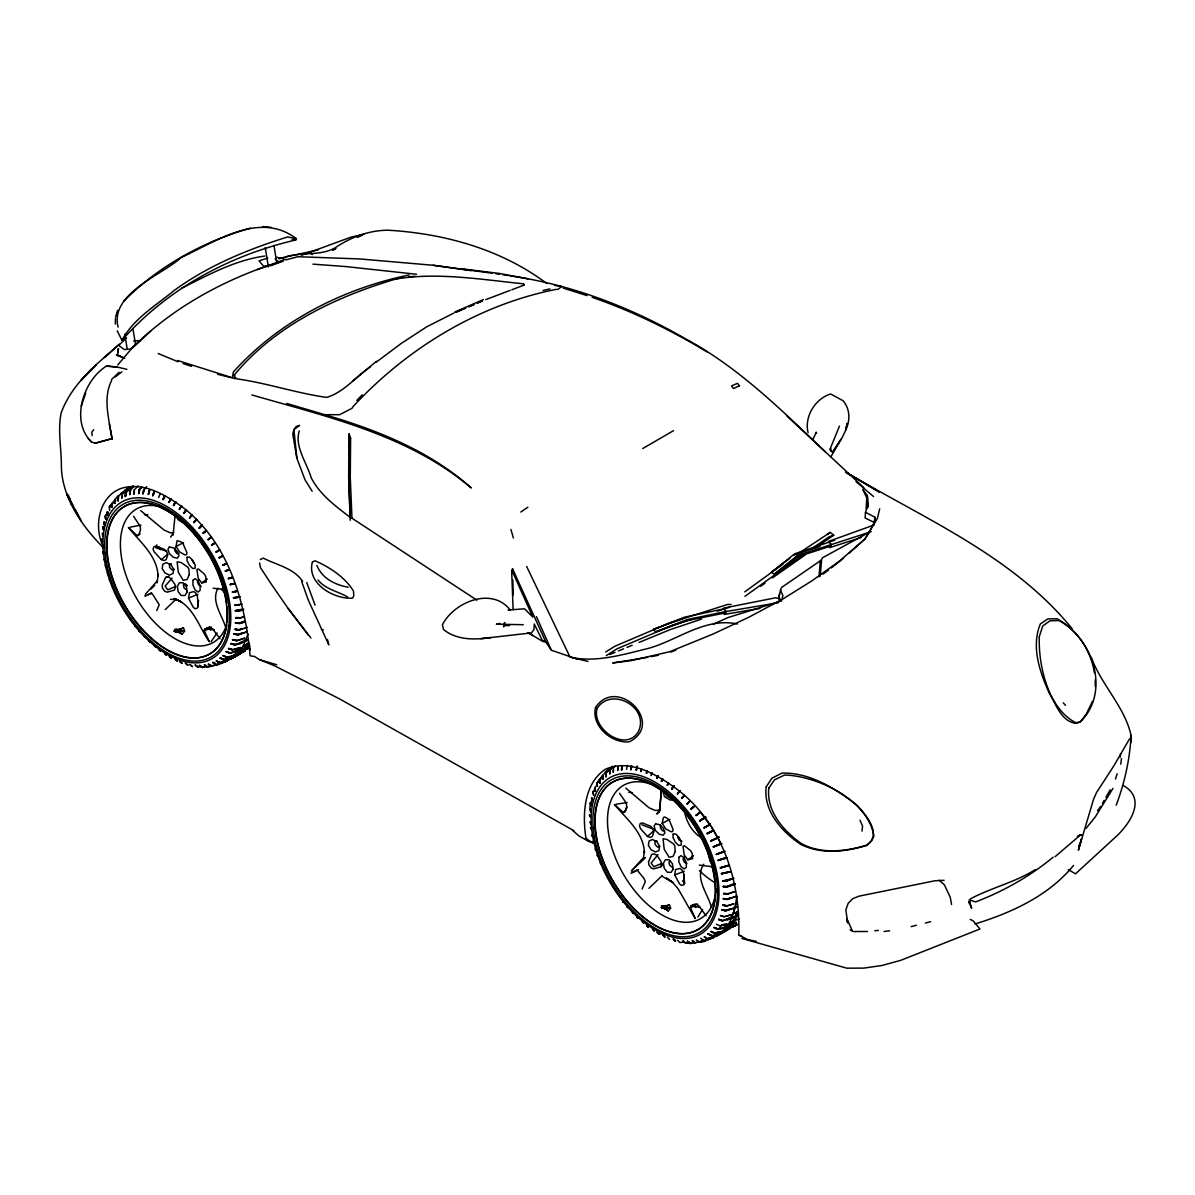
<?xml version="1.0" encoding="UTF-8"?>
<svg xmlns="http://www.w3.org/2000/svg" width="1195" height="1195" viewBox="0 0 1195 1195"><rect width="100%" height="100%" fill="white"/><g stroke="black" fill="none" stroke-linecap="round" stroke-linejoin="round"><path stroke-width="1.5" d="M107.445 512.132L107.416 515.493L107.012 511.923M107.505 515.284L107.535 511.923M350.195 520.258L348.641 476.999L349.224 433.875L350.613 438.221L350.269 477.417L351.972 518.227L476.895 600.159M617.845 766.578L617.666 770.581L618.263 766.667M349.224 433.875L348.835 477.178L350.12 517.286L351.972 518.227M108.043 572.853L108.103 574.556L107.52 573.032M115.317 324.069L115.422 318.542M969.563 900.746L969.489 903.375L969.474 901.284L971.654 908.26L968.891 901.896M118.096 349.373L118.021 351.554L118.499 348.507L117.737 353.242L118.245 350.508M1116.205 805.206C1124.614 782.889 1129.887 759.213 1131.068 735.373C1124.6 706.484 1101.222 684.884 1091.244 657.19M1130.799 742.663L1131.068 735.373M125.639 492.459L125.475 496.493L125.893 493.849M683.704 884.046L684.093 874.919M610.062 770.043L609.868 773.777L609.614 769.968M112.33 503.573L112.136 507.188L111.822 503.543M866.151 509.07L866.748 497.822L863.119 490.069L863.701 487.545L787.042 416.189M621.788 766.04L621.549 770.013L622.177 766.129M621.983 766.01L621.759 769.983L622.371 766.1M865.479 512.356L865.12 517.988L874.247 522.484L874.755 517.062L865.479 512.356L868.287 504.484L867.48 495.626L863.119 490.069M130.165 490.607L129.762 494.745L130.628 490.667M115.347 499.63L115.093 503.349L114.839 499.6L118.335 495.462M819.068 576.871L820.218 561.306L821.249 560.156L781.47 587.552L778.677 596.649L781.366 601.264M175.008 547.922L174.799 550.671L176.845 553.509L179.116 553.599M660.581 825.103L660.357 827.851L662.403 830.704L664.674 830.794M661.447 789.402L659.774 809.149L656.817 814.034L659.222 812.017M820.218 576.244L821.667 559.111L822.772 557.602L869.288 532.283L875.442 520.408L874.755 517.062M659.506 811.808L661.403 789.671M626.553 769.356L627.45 765.442M613.618 769.789L613.214 772.403L613.319 768.43M1095.277 686.423L1095.262 679.776M126.879 369.345L117.334 367.059L106.489 366.088C83.411 380.07 69.907 421.327 91.627 442.075L95.197 443.196L112.016 438.64C109.283 419.564 102.441 398.727 111.643 380.458M1120.238 757.137L1120.581 753.537M109.91 579.097L109.895 580.456L109.402 579.306M173.111 535.106L175.038 515.762M118.29 498.434L118.036 500.989L117.932 497.12L121.606 492.893M118.574 497.045L118.186 500.884L118.081 497M134.318 490.04L133.646 494.177L134.243 491.489M122.428 494.043L121.965 497.957L121.83 494.103L125.475 489.89L127.984 488.292L128.582 489.113M197.713 607.12L198.549 600.398M861.983 831.122L862.596 826.238L859.997 820.188M1120.761 764.158L1121.478 758.601M631.348 765.756L630.766 769.729L631.707 765.846M631.558 765.771L630.99 769.744L631.617 767.16M139.397 489.382L138.799 493.52L139.83 489.442M125.714 493.923L125.296 496.567L125.46 492.534L133.033 485.932M661.373 907.573L661.627 905.959L667.363 906.034L668.02 907.782L666.765 909.275L661.373 907.573L666.765 909.275M490.547 637.562C474.579 639.967 456.669 640.236 443.464 629.466L442.464 624.746C453.727 602.22 491.937 586.237 510.235 610.047L508.099 610.033L524.575 608.808L532.806 617.068L512.222 571.046L512.58 568.835L545.786 641.939L551.358 650.214L577.499 659.192M209.334 641.581L204.3 630.796L204.644 628.839L209.573 627.554L212.471 628.66L220.059 638.772M637.054 766.324L636.188 770.267L637.249 766.398M176.009 546.548L177.114 540.663L181.207 541.888L183.298 544.233L186.988 552.882L186.45 554.659L184.777 554.838L179.564 551.836L176.009 546.548L183.582 542.515M113.137 587.059L112.957 588L112.524 586.969M143.071 493.923L143.893 489.801L145.91 487.724M232.383 376.963L233.383 371.989C278.764 321.306 342.89 288.712 409.019 274.984M695.296 918.537L690.426 907.647L690.829 905.661L695.759 904.376L698.597 905.511L706.021 915.728M174.276 631.274L174.634 629.601L181.147 629.212L181.73 631.02L180.34 632.588L174.276 631.274L180.34 632.588M662.179 823.385L663.464 817.41L664.883 817.022L667.602 818.605L669.648 820.965L673.143 829.718L672.546 831.526L670.843 831.735L665.63 828.732L662.179 823.385L669.932 819.307M133.84 494.162L134.452 491.459M149.226 490.338L148.285 494.431L149.793 490.413M148.449 494.446L149.39 490.353M121.98 340.291C133.377 318.736 155.649 305.771 173.947 290.654C207.945 265.723 247.559 249.486 287.592 236.939L296.405 238.686L295.733 239.986C229.5 255.327 167.136 288.921 121.98 340.291L117.23 330.836M729.981 909.051L725.709 910.396L721.78 909.574L725.619 910.724L735.074 907.647L736.777 896.22L727.143 899.536L723.244 898.789L727.247 899.237L730.1 898.267M735.791 906.527L734.492 907.005L735.134 907.617L736.329 902.554M248.097 633.918L243.123 646.151M733.685 913.518L734.417 907.02M735.134 907.617L737.673 906.706L735.089 907.827L731.743 917.865L722.333 920.986L718.598 919.493L722.437 920.628L725.335 919.582M641.252 768.953L640.864 771.626L641.7 769.072M879.684 508.816L877.429 518.286L864.926 539.005L848.988 553.33M636.367 770.282L637.428 766.413M647.048 770.685L646.346 773.27L647.272 770.745M647.227 770.745L646.525 773.314L647.451 770.805M504.858 622.505L503.588 626.942L503.917 623.506L504.2 625.597L509.697 625.538M153.901 491.683L152.721 495.716L154.274 491.742M154.125 491.742L152.945 495.791L154.499 491.802M543.113 640.55L545.786 641.939L542.844 641.476L534.255 623.999L533.956 629.451L531.491 632.887L483.9 638.354M115.586 317.078L117.588 310.312M144.296 489.86L142.862 493.893L143.669 489.786L146.701 486.649M158.606 497.493L160.294 493.535M1115.473 779.006L1117.176 773.822M156.859 544.89L155.873 547.848L166.538 551.104M660.656 866.898L661.537 864.299L660.954 861.192L656.742 855.217L654.188 853.887L651.783 854.32L648.541 861.834L648.84 864.792L651.036 867.899L653.531 868.899L660.656 866.898L663.195 864.657M81.23 406.151L85.726 393.021M651.768 772.941L651.141 775.555L652.216 773.09M310.939 638.025L288.1 608.419L270.503 582.966L260.435 567.55L259.629 563.009M513.118 609.54L511.684 571.225L512.58 568.835M839.458 426.122L830.644 447.632L831.332 451.471L829.524 449.036M727.023 929.74L727.307 928.978M645.285 857.517L631.378 871.021L643.478 857.681L644.329 851.184L644.449 852.558C643.433 832.198 626.449 818.889 614.349 804.444L623.252 812.51L625.792 810.359L627.061 807.133M657.713 775.824L656.936 778.363L658.101 775.958M164.537 495.716L162.983 499.6L164.895 495.761M164.776 495.82L163.222 499.719L165.119 495.865M156.769 610.54L159.219 604.76L153.05 594.916L151.048 593.198L145.073 596.29L145.656 593.93L157.352 580.815L157.068 582.876L158.188 574.332L158.084 575.826C157.008 555.555 140.203 542.142 128.403 527.473L137.111 535.644L138.62 535.33L140.502 529.729L140.233 526.353L133.586 516.315M813.347 438.699L816.23 432.142L816.588 433.068M170.526 498.629L169.018 502.542L171.064 498.763M642.088 888.96L645.345 881.626L644.165 878.713L637.174 870.05L631.005 873.261M165.612 577.469L162.191 585.087L162.445 588.074L164.641 591.196L167.195 592.167L174.5 590.046L175.441 587.432L174.888 584.295L170.661 578.32L168.077 577.006L165.612 577.469L168.883 576.393M731.758 915.714L733.043 912.89M734.074 918.357L736.03 914.026M778.677 596.649L779.737 594.318M662.448 778.931L661.313 781.291L662.627 778.961M662.672 779.08L661.552 781.44L662.852 779.125M778.528 602.698L725.589 611.601L724.23 614.409L759.93 608.434M656.757 778.289L657.922 775.869M727.292 929.62L727.665 928.844M1092.409 701.48L1086.27 714.117L1079.951 722.228L1075.171 723.289C1060.891 720.66 1056.171 704.393 1049.494 693.638C1039.844 672.367 1030.912 646.839 1040.337 623.954L1047.851 618.89L1057.172 618.801C1077.039 629.75 1091.035 650.364 1094.396 672.725M175.336 501.781L173.409 505.455L175.65 501.81M175.575 501.945L173.633 505.619L175.889 501.96M667.168 785.205L668.393 782.904M668.573 783.024L667.348 785.324L668.573 782.934M370.345 366.88C355.751 376.769 344.07 392.169 326.698 397.397C296.898 393.274 267.441 383.207 237.327 378.92L234.549 377.261L234.474 374.782C275.059 325.652 335.87 296.748 396.113 278.943C438.117 272.087 481.465 279.57 523.455 283.812L523.993 285.112L511.833 289.758M734.432 919.284L736.598 915.25M168.839 502.453L170.87 498.673M736.942 915.773L738.51 912.846M871.2 531.655L831.167 544.636L829.494 547.698L861.162 537.481M1102.432 803.369L1104.165 800.351M1105.898 797.334L1110.23 789.775M181.326 505.784L179.25 509.369L181.819 505.933M179.444 509.488L181.506 505.903M830.898 456.744L841.071 439.162L832.317 452.576L841.743 438.475L845.731 430.185L847.18 423.344L845.746 429.931C850.437 420.476 850.078 409.019 843.087 400.743L830.689 393.977C815.199 398.637 804.115 416.637 808.074 432.68M218.043 588.119C210.26 601.712 223.316 616.515 226.303 629.601M703.75 864.239C694.25 877.937 707.918 893.755 711.339 907.095M170.661 537.182L173.648 532.283M697.88 917.043L702.555 909.425M1112.963 788.431L1095.352 816.827L1086.121 828.284M673.696 785.712L671.635 788.954L673.935 785.742M673.92 785.907L671.859 789.163L674.159 785.937M869.288 532.283L864.926 539.005L839.667 560.933L812.047 580.755L782.262 599.382L748.951 617.173L712.877 634.127L669.797 651.678L630.811 660.671L612.721 662.956L647.72 657.355M198.654 579.948L197.444 581.786L198.743 584.997L201.238 586.386M684.227 857.144L683.002 858.966L684.302 862.192L686.796 863.582M299.347 430.917C294.134 446.093 307.085 463.316 311.178 477.761C319.887 494.625 335.377 506.038 350.12 517.286M186.017 509.742L183.716 513.133L186.315 509.742M186.256 509.936L183.94 513.327L186.539 509.936M211.067 641.67L217.072 632.962M679.537 790.702L677.341 793.839L679.776 790.731M679.701 790.851L677.52 793.988L679.955 790.881M1129.529 738.868L1113.889 765.786L1096.592 792.464L1093.694 798.857L1078.398 850.138L1081.49 838.905L1078.846 847.957L1078.966 845.223L1078.921 848.629L1078.667 845.612M1097.533 810.718L1100.7 806.386M191.857 514.731L189.602 518.152L192.32 514.881M229.843 653.396L240.464 649.647L243.197 646.107M596.888 783.024L602.265 775.854M594.587 788.102L597.261 784.577M726.231 925.572L726.859 926.364L729.533 922.854M237.357 653.71L240.344 649.796L235.31 652.291M245.274 645.942L247.425 643.149L247.977 643.971L242.57 651.036L238.358 653.217L242.092 651.409L241.584 650.513L237.611 653.605M248.366 643.463L244.153 645.673L243.586 644.852M733.431 919.806L733.805 920.867L730.339 922.495L729.772 921.674M733.805 920.867L737.957 911.875L734.581 913.144L738.107 911.561M733.043 920.314L733.611 921.121L728.188 928.186L724.558 930.039L724.05 929.157M608.658 769.221L605.596 773.09L605.94 776.825M612.527 766.219L609.51 770.073L609.749 773.867L609.943 770.133L612.094 768.056M595.439 788.7L592.839 792.046L593.616 795.228L593.273 792.225M592.795 792.225L594.527 789.985M117.737 364.908L131.077 349.239M613.14 768.505L615.35 765.89M243.168 651.559L244.064 650.453M662.523 908.245L663.509 907.035L668.02 907.782M592.033 800.665L590.33 802.756L591.226 805.385M657.997 854.619L651.126 863.059L653.725 866.748L662.03 863.343M93.733 429.737L91.791 432.127L92.179 435.652M189.422 518.003L192.156 514.731M684.003 795.362L681.583 798.275L684.212 795.362M684.227 795.586L681.792 798.499L684.436 795.586M734.103 919.672L734.671 920.494L737.21 915.982L736.314 915.041M1073.513 865.434C1048.792 895.697 1011.762 912.651 975.15 923.929M115.213 499.54L111.703 503.707L112.016 507.352L112.196 503.722L115.885 500.287M731.489 923.496L728.293 927.081L728.801 927.962L733.431 925.856M112.584 503.02L109.298 506.889L109.656 510.519M109.223 507.053L111.419 504.469M175.441 631.946L176.501 630.676L181.73 631.02M662.941 905.631L665.615 909.41L668.274 910.948L670.634 908.17L669.409 904.929L666.317 905.676M732.296 922.167L734.327 919.777L734.895 920.598L731.848 924.183L736.478 922.734L735.851 921.942M736.478 922.734L732.057 924.303L728.801 927.962M247.888 643.702L245.811 646.122L246.379 646.943L248.814 646.017M246.379 646.943L249.501 643.313M246.648 647.033C243.242 652.799 241.33 649.781 246.095 646.196L246.648 647.033L249.919 645.703M172.005 578.186L165.134 586.133L167.733 589.807L175.74 586.416M108.386 512.371L105.16 516.076L105.743 519.227M108.342 512.55L105.13 516.255L105.698 519.407L105.698 516.046M243.451 651.439L244.422 650.319M196.338 519.392L193.665 522.439L196.592 519.362M196.548 519.616L193.889 522.663L196.802 519.601M130.031 490.667L133.855 486.44M179.325 632.648L181.999 634.186L184.598 631.259L183.537 627.913L176.457 630.616L183.537 627.913M134.124 490.069L138.172 485.857M141.324 487.291L139.232 489.412L138.65 493.535L139.681 489.472L142.235 487.231M689.56 801.218L687.005 803.996L689.769 801.218M689.724 801.397L687.17 804.175L689.933 801.397M123.653 301.319C158.188 266.291 203.195 241.524 250.367 228.155M201.88 525.247L199.087 528.16L202.134 525.217M202.045 525.427L199.251 528.339L202.313 525.397M356.827 400.385L362.249 394.828M602.937 776.63L599.83 779.723L599.935 783.188L599.367 779.678M597.366 783.039L600.353 780.021M606.194 773.045L609.256 770.043M639.803 862.79L645.076 857.696M648.975 888.333L662.149 875.606M126.521 337.886L118.693 345.43L124.459 349.612L130.957 348.865L140.218 340.605L133.616 340.978M111.643 379.398L119.037 372.287M115.332 376.903L121.905 371.779M150.779 589.135L154.797 585.281M165.224 609.599L175.949 599.307L181.61 602.071L174.067 598.471C193.097 604.969 198.743 626.583 209.14 641.566M150.63 331.075L132.421 347.85C174.186 305.965 227.528 277.733 283.753 260.48L257.194 269.562M126.073 490.727L122.323 494.132L121.845 498.046L121.95 494.013M109.806 506.889L112.136 504.753M109.746 507.053L112.076 504.917M693.683 806.461L690.934 808.985L693.877 806.431M693.892 806.73L691.128 809.239L694.071 806.7M109.014 353.451L119.276 344.25L104.443 357.499L109.014 353.451C89.58 369.718 69.788 388.793 61.124 413.052C57.733 429.901 61.184 447.035 61.363 463.974C60.93 495.805 81.35 525.666 103.218 547.474M125.923 492.594L128.597 490.279M843.67 558.11L831.347 567.924M647.451 836.44L650.199 837.381L652.231 836.605L653.844 831.81L653.008 829.016L650.842 826.342L642.402 822.907L640.281 823.46L639.444 825.969L640.49 828.598L647.451 836.44L653.71 830.883M206.018 530.49L203.016 533.149L206.242 530.446M206.212 530.759L203.21 533.403L206.451 530.699M744.963 596.32L803.787 554.017M1080.907 834.588L1055.021 856.755M161.295 559.604L164.088 560.5L166.165 559.708L167.778 554.913L166.897 552.15L164.686 549.506L156.067 546.175L153.886 546.757L153.05 549.267L154.155 551.866L161.295 559.604L167.584 554.301M352.973 380.802L376.485 361.293M698.806 813.048L695.938 815.408L699 813.018M698.97 813.242L696.087 815.602L699.15 813.212M834.752 540.215L794.72 553.808L771.447 572.211L774.375 574.153L797.14 555.75L831.735 544.427M137.111 535.644L140.188 533.807M211.142 537.078L208.02 539.587L211.366 537.018M211.291 537.272L208.169 539.781L211.53 537.212M970.489 898.834C991.238 887.706 1015.212 882.328 1035.408 869.542M121.457 493.012L130.509 486.679M229.679 658.385L233.473 655.472M716.522 936.014L729.249 925.318L726.859 926.364M724.543 929.725L727.202 927.664L727.71 928.56L717.373 935.595L716.94 934.654L718.524 933.833M131.48 486.589L126.565 490.129M242.092 651.409L235.355 656.593L231.173 658.774L230.754 657.833M1053.124 857.188C1030.045 876.368 1003.621 891.156 975.658 901.911L969.115 899.805M774.375 574.153L796.572 557.139L830.898 545.995M771.447 572.211L789.82 558.334M670.544 860.863L668.916 862.088L669.723 865.299L672.188 867.256M376.007 362.324L401.132 343.518L426.705 326.803L453.861 313.075M822.996 574.168L828.553 570.015M735.522 924.452L736.075 925.303L728.95 927.977L725.29 930.681L729.577 928.784L728.457 927.081M236.117 655.054L238.388 653.381M239.329 652.56L243.063 649.796L243.556 650.692L239.822 653.441L243.302 651.843L245.05 650.991L244.497 650.14M245.05 650.991L236.52 655.995L235.639 655.263M744.769 591.854L783.039 564.07M687.872 859.773L692.607 858.682L692.204 853.439L690.695 850.795L684.481 845.761L683.017 846.344L684.242 855.097L687.872 859.773L693.488 855.68M827.269 534.509L830.226 532.402L833.781 535.166L815.797 547.609M760.588 586.327L765.039 583.16M772.463 577.887L805.296 554.883M201.701 582.936L206.272 581.95L205.809 576.737L204.36 574.063L198.31 568.925L196.906 569.477L198.176 578.201L201.701 582.936L207.258 579.007M605.282 771.925L607.508 770.387L602.504 775.57L602.997 779.17M724.095 932.01L725.589 930.98M725.873 930.86L721.526 933.429L721.571 932.309M520.766 512.043L527.876 507.218M797.901 553.808L830.226 532.402M811.256 548.953L829.166 536.794L833.781 535.166M214.831 542.784L211.53 545.01L215.04 542.694M215.01 543.068L211.709 545.279L215.22 542.963M599.636 779.349L601.757 777.93L599.561 779.499L600.054 783.024L599.95 779.558M239.209 654.427L241.106 653.172M241.39 653.053L236.057 656.189M608.509 769.341L611.601 767.295M126.655 489.651L129.837 487.59L130.434 488.411M125.355 489.98L127.984 488.292M127.267 490.488L126.715 489.606L129.837 487.59M606.268 655.607L617.023 648.81L671.545 625.717L694.385 618.457M605.701 651.962L614.977 646.196L669.469 623.028L727.441 604.491L731.056 604.446M710.487 938.135L711.921 937.268M219.402 549.924L215.996 551.985L219.611 549.834M219.536 550.133L216.131 552.195L219.746 550.044M707.231 825.835L703.9 827.806L710.203 824.087M642.716 448.543L673.592 430.618M705.647 816.947L699.433 820.831L705.409 817.141M705.827 817.216L699.613 821.114L705.588 817.425M710.353 824.296L704.034 828.03L710.114 824.505M225.228 660.85L226.602 660.073M712.235 937.224L708.949 939.016M234.175 656.653L231.95 657.877L236.222 656.055L235.803 655.129M699.613 942.272L702.376 940.794M699.404 942.302L702.197 940.809M231.173 658.774L234.788 656.832L226.93 660.028M720.002 933.041L720.421 933.982L717.373 935.595M221.195 663.539L229.037 659.416L221.374 663.464L216.026 664.48L212.725 662.448L215.055 663.509M712.28 936.656L713.43 936.043M712.698 937.582L714.954 936.402L708.426 939.793L703.691 940.45M216.668 665.391L219.193 664.076L211.5 666.332L208.303 664.256L211.844 665.824M705.468 939.673L705.901 940.599L703.855 941.66L699.314 942.243L696.207 940.092L699.463 941.824M713.773 937.014L708.127 939.464M713.176 830.376L706.902 833.527L713.46 830.271M713.325 830.659L707.052 833.826L713.609 830.57M717.075 837.904L710.711 840.892L718.972 836.978M717.194 838.128L710.831 841.116L719.091 837.202M225.048 661.94L227.588 660.626L219.716 662.926L216.235 660.999L219.91 662.508L223.121 661.447M705.901 940.599L695.027 942.855L692.263 940.614M230.082 657.205L233.413 655.502M230.232 657.086L236.849 654.905L236.356 654.023L235.012 654.681M234.19 654.233L234.758 655.054L232.188 656.369L226.736 657.459L223.017 655.726L227.005 656.936M234.952 654.726L236.356 654.023M181.416 288.324C208.049 275.074 234.967 260.077 264.857 256.044M713.788 936.268L714.281 937.164L712.101 938.254L707.395 938.897L704.154 936.82L706.514 937.851M222.748 555.824L218.999 557.707L222.569 555.944M222.912 556.108L219.148 558.005L222.718 556.243M148.404 594.632L151.75 592.959M244.691 628.555L247.305 627.241L239.015 630.153L234.877 629.392L239.149 629.825L242.406 628.63M240.404 651.036L241.838 650.334L242.331 651.215M715.461 934.385L718.464 932.847M719.241 932.683L721.451 931.592L714.416 933.429L710.92 931.547L714.52 933.056L718.763 931.741M234.743 651.469L238.522 649.602M246.663 649.243L248.709 648.228M234.862 651.32L238.641 649.453M248.948 648.048L243.317 650.722M733.327 878.101L726.65 881.163L722.721 880.924L731.011 878.997M236.849 654.905L229.067 658.818L223.734 659.819L220.164 657.952L223.928 659.386L228.574 657.937M632.513 872.529L638.518 869.587M714.281 937.164L707.515 938.807M729.577 928.784L721.526 933.429M239.687 642.835L243.511 640.998M245.468 641.088L248.351 639.878L234.743 644.807L230.769 643.463L234.892 644.419M247.395 631.737L237.895 634.978L233.802 633.977L238.029 634.635M234.758 655.054L226.826 657.34L223.107 655.607M724.558 930.039L729.025 927.918M721.063 843.476L713.146 846.777L721.631 843.431M721.197 843.775L713.266 847.076L721.765 843.73M722.796 851.886L716.208 854.32L724.782 851.154M722.885 852.11L716.298 854.544L724.872 851.393M719.943 932.115L721.123 931.547L719.808 932.22L720.241 933.131M247.44 631.528L237.954 634.754L233.861 633.753L238.089 634.396L242.943 632.723M731.056 925.931L732.64 925.184M260.256 559.529L263.273 558.095C276.463 564.921 293.955 568.252 302.604 581.323M726.65 919.373L731.041 917.297M727.262 920.105L734.268 916.864L726.739 919.164M245.393 641.267L244.781 640.386L246.289 639.818M242.824 649.841L246.409 648.168M725.679 928.381L727.202 927.664M735.03 907.856L725.559 910.948L721.72 909.813L725.664 910.62M244.153 645.673L247.977 643.971M240.524 649.617L243.332 648.347C237.148 651.574 233.712 659.177 226.288 660.88L225.945 659.909M734.477 883.807L727.143 886.75L723.139 886.705L727.038 887.004L735.149 884.18M713.43 624.089L728.188 617.486L778.229 601.951L781.978 599.651L782.889 595.454L780.335 589.986M736.732 896.011L727.172 899.282L723.259 898.535L727.262 898.984L730.13 898.013M226.662 563.338L222.808 565.056L226.467 563.472M226.766 563.577L222.927 565.28L226.587 563.696M734.462 883.538L727.113 886.466L723.124 886.421L727.023 886.735L735.134 883.912M454.817 312.014L483.392 299.572M726.127 857.532L718.001 860.221L726.739 857.622M726.216 857.831L718.09 860.519L726.829 857.92M728.427 865.27L720.241 867.779L729.04 865.359M728.487 865.494L720.316 868.003L729.114 865.583M357.305 237.432L362.234 235.296M204.3 630.796L207.885 629.242L214.278 629.705M734.432 907.199L735.761 906.632M730.339 922.495L733.611 921.121M244.855 640.356L246.334 639.728M232.084 657.758L227.558 659.52M712.638 937.627L716.582 935.984M609.868 654.472L615.007 652.351M618.427 650.931L623.581 648.81M627.002 647.406L632.14 645.285M638.996 642.462L669.827 629.75L701.584 619.1M690.426 907.647L693.578 906.363L700.195 907.378M188.496 598.127L189.467 592.705L193.68 591.6L195.726 592.974L197.369 595.812L198.221 605.895L197.25 608.18L195.054 608.748L193.232 607.194L188.496 598.127L197.832 594.303M226.199 660.91L223.301 662.105L226.139 660.954L225.795 659.984M730.907 927.514L735.761 925.528L734.985 925.423M720.57 932.817L720.704 933.863M712.22 936.686L716.089 935.102L711.413 935.79L707.918 933.893L711.398 935.506M712.549 937.179L720.421 933.982M728.173 872.021L721.347 873.545L730.264 871.678M728.218 872.305L721.407 873.844L730.309 871.977M731.056 879.221L722.766 881.148M242.749 609.196L235.206 610.585L239.358 610.764L243.631 609.39M242.779 609.48L235.221 610.869L239.373 611.033L243.646 609.674M725.962 612.781L686.348 620.803L655.607 631.901L653.501 629.332L684.556 617.173L725.231 608.584M655.607 631.901L686.916 619.637L726.665 611.347M670.783 652.141L675.832 650.17M674.667 874.979L675.534 869.601L679.746 868.496L681.822 869.841L683.54 872.649L684.571 882.627L683.645 884.883L681.449 885.465L679.567 883.941L674.667 874.979L684.257 871.26M733.984 878.34L726.605 880.939M485.753 299.646L510.16 290.34M270.264 265.887L282.378 261.451L277.315 261.361L275.194 258.822M244.512 621.191L239.642 622.983L235.355 622.7L239.493 623.312L245.184 621.699M244.497 621.445L239.612 623.237L235.325 622.968L239.478 623.566L245.154 621.968M242.421 628.436L239.164 629.631L234.892 629.197L239.03 629.944M229.201 569.492L225.228 570.941L229.037 569.671M229.321 569.806L225.347 571.24L229.156 569.97M240.419 596.678L233.488 598.008L237.73 597.455M238.925 604.969L241.778 603.938M241.808 604.162L234.803 605.088L239.075 604.715M653.501 629.332L682.226 618.89M734.671 920.494L737.823 919.358M874.262 524.904L828.419 541.454L831.167 544.636M1077.307 836.246L1081.55 834.722L1079.055 835.275M664.853 906.512L669.409 904.929M301.528 255.282L351.061 237.118L363.728 234.265M794.063 555.137L819.994 546.399M237.999 643.567L234.803 644.628L230.68 643.657L234.653 645.016L240.21 643.776L245.319 641.297L244.706 640.565M267.814 258.015L259.061 260.868L263.438 266.037L268.531 266.53M244.094 616.575L239.822 617.949L235.669 617.621L239.971 617.666M244.109 616.799L239.837 618.159L235.684 617.83L239.986 617.875M230.008 652.993L233.159 651.977M205.63 666.138L202.508 667.109L199.401 665.436L202.284 667.557L207.437 666.616M717.239 611.183L729.533 607.284M211.709 665.884L214.876 664.868M232.338 577.23L228.29 578.485L232.174 577.394M232.427 577.454L228.394 578.724L232.263 577.633M278.883 258.837L283.603 257.388M737.629 919.597L739.436 919.06M721.631 925.094L724.439 924.258M721.556 925.244L724.364 924.407M171.348 563.801L169.361 564.384L169.66 567.431L171.96 569.881L173.962 569.298M656.921 840.981L654.92 841.564L655.218 844.611L657.519 847.076L659.52 846.493M672.934 799.5L670.544 800.202L664.45 796.677L662.672 790.358M720.525 928.037L717.762 928.829L714.087 927.425L717.642 929.202L722.348 928.62L726.694 926.528L726.127 925.707M720.406 928.201L717.642 928.978L713.968 927.589L717.523 929.366L726.799 926.394L729.473 922.884L731.728 917.999L731.116 917.133M690.127 943.109L692.861 942.362M707.53 938.508L711.593 937.373M699.329 941.884L702.122 941.092M95.197 443.196L112.016 438.64L109.283 423.807M285.874 259.868L297.943 256.716L359.575 258.927L433.188 265.275L492.131 273.192M211.291 626.957L206.795 628.137L207.885 629.242M697.238 903.928L692.741 905.108L693.578 906.363M911.188 926.603L916.49 925.274M925.333 923.048L930.621 921.703M236.55 640.684L244.736 638.16L236.505 640.864L232.487 639.549L236.685 640.326M667.363 906.034L661.627 905.959M284.186 257.284L318.049 249.919M234.205 583.399L230.082 584.385L234.056 583.608M234.295 583.698L230.172 584.684L234.145 583.907M499.898 623.387L496.373 624.208L523.261 624.716M543.113 290.415L549.924 288.891M623.252 812.51L624.821 812.167L626.703 806.565L626.359 803.219L619.548 793.271M285.844 256.82C302.484 251.742 322.381 256.596 337.109 246.528C352.376 236.58 369.688 230.321 388.031 230.202C444.271 233.503 501.168 249.217 546.698 283.454M396.113 278.943L402.82 277.584M651.305 656.653L658.46 655.233M236.505 591.137L232.338 591.943L236.356 591.346M236.58 591.361L232.398 592.182L236.431 591.57M201.208 666.526L197.787 667.139L195.114 665.032L198.25 666.705M661.358 933.803L658.818 934.281L657.086 932.234L658.908 933.788M130.195 527.144L140.935 525.143M210.693 666.287L207.347 666.9L204.345 664.793M210.888 666.257L207.557 666.87L204.554 664.764M720.047 926.02L727.217 924.034L720.122 925.856L716.447 924.258M713.042 936.76L721.616 933.34L721.197 932.414M616.172 804.175L627.121 802.577M711.264 935.909L715.969 935.267L722.766 931.891L720.301 933.101L719.883 932.145M682.913 942.198L679.955 942.556L677.655 940.331M689.649 942.526L685.452 943.109L683.032 940.853M689.873 942.556L685.661 943.124L683.241 940.883M884.091 931.502L889.588 930.771M237.671 597.171L233.443 597.709L237.521 597.41M694.489 942.945L689.948 943.527L687.304 941.272L690.292 943.079M480.943 638.698L490.174 637.607M867.555 931.473L853.693 931.547M874.815 930.741L878.43 930.382M234.847 605.327L239.12 604.954M408.57 276.792L415.068 276.299M944.095 880.312L934.953 880.775L858.876 896.19L852.722 898.685L848.196 903.3L845.866 910.022L847.703 922.988L846.672 919.403M173.439 532.701L170.078 532.761L164.148 530.102L140.711 510.623M659.969 810.27L654.935 810.359L648.975 807.73L625.792 788.088M144.431 514.746L147.807 514.716M286.695 403.432L324.741 414.68L339.619 414.695L351.972 408.317L353.332 406.285C406.987 348.522 477.985 304.949 555.72 289.444L558.005 289.369L561.755 286.456L554.883 285.5M170.467 599.397L175.889 599.412M174.634 629.601L179.399 629.675M737.464 624.029C705.155 617.008 678.043 640.102 648.497 648.362C623.76 654.307 598.366 662.314 572.704 657.743M628.824 792.375L632.23 792.554M727.591 893.651L723.587 893.442L727.501 893.92L734.865 891.56L727.516 894.129L723.602 893.666L727.606 893.875M312.956 264.155L345.639 266.56L416.577 274.267M179.713 630.87L184.598 631.259M106.489 366.088L117.334 367.059M262.706 226.527L270.996 227.364M292.163 239.583L295.733 239.986M213.143 588.224L223.809 589.464M460.404 268.651L499.555 273.476L527.981 278.838M699.269 865.09L713.266 866.853M433.188 265.275L471.159 270.653M495.731 273.715L499.331 274.238M502.931 274.76L508.338 275.552M726.784 905.631L722.811 905.018L726.694 905.915L733.999 903.778L726.679 906.124L722.796 905.227L726.769 905.825M665.152 907.319L670.634 908.17M349.224 437.982L350.613 438.221M510.086 275.881C572.076 284.649 631.318 307.593 685.407 338.738C738.779 367.462 781.978 410.497 825.416 451.949M232.442 639.728L236.64 640.505M756.345 941.346L747.726 939.599L738.749 934.983C740.676 880.222 721.705 822.817 676.534 788.849C656.712 774.614 630.616 758.526 605.686 769.117C583.832 783.158 582.294 814.348 585.894 837.71L588.627 841.31L593.034 842.983L585.356 838.472M130.972 619.533L130.016 619.174L130.524 619.861M348.163 587.223C335.197 584.923 321.843 578.29 316.884 565.325M321.38 629.421L323.367 629.885M588.074 661.418L570.03 657.086L526.666 566.505M563.233 288.114L587.029 295.583M217.595 374.274L235.535 378.785M276.837 257.269L285.187 259.405M232.607 649.512L228.529 648.422L232.442 649.886L240.524 647.511L232.442 649.886L228.454 648.571L232.532 649.662M741.901 938.448L846.762 968.174L863.791 968.114L882.134 965.47L900.612 960.377L979.96 929.008L973.238 920.927L970.235 919.358M251.906 394.933C328.102 417.055 409.258 435.279 471.248 487.963C429.976 451.008 377.276 430.036 324.741 414.68M102.815 545.473C93.404 525.919 99.364 495.566 121.92 488.172C144.042 481.809 165.582 494.969 182.925 507.412C228.32 542.59 245.154 600.891 250.113 655.801L254.535 656.473L259.539 659.655L276.717 664.749M722.527 920.419L718.688 919.284L722.422 920.777M230.695 377.232L177.667 360.487M226.169 651.589L230.142 652.828M228.693 652.575L226.049 651.753L229.978 653.232M681.807 841.146L679.372 840.384L677.67 837.277M183.014 363.549L191.573 366.327M592.137 297.316C632.319 311.193 670.619 329.954 707.007 351.853M135.886 625.851L134.975 625.538L135.647 626.449M135.169 625.792L136.096 626.12M641.864 824.789L654.965 829.778M223.779 659.506L220.014 658.072L223.584 659.939L228.917 658.938L233.906 656.399L233.548 655.398M259.539 659.655L274.73 665.899L339.335 698.761L573.884 830.674M216.355 660.91L220.029 662.418M714.625 932.922L711.025 931.428L714.505 933.31M158.173 353.526L177.95 361.741M215.234 663.434L212.904 662.374L216.205 664.405M738.749 934.983L741.572 936.253M662.03 876.249L673.472 882.851L666.407 878.056L672.337 882.059L678.148 888.841L695.102 918.522M708.082 933.788L711.548 935.386M296.405 238.686C259.509 210.649 216.101 241.524 181.296 257.418C162.147 275.059 109.671 293.402 118.081 327.131M140.203 631.333L138.934 630.601L139.621 631.513M588.627 841.31L579.112 836.067L572.584 830.435M145.745 637.189L144.311 636.278L145.342 637.547M671.799 798.828L666.242 795.616L665.914 792.061M184.359 523.38L178.264 519.855L176.711 516.808M845.612 471.95C924.347 518.914 1013.196 555.929 1072.333 628.973M847.135 473.16L879.102 491.922M527.951 632.693L542.844 641.476M845.492 471.965L879.102 491.907M1068.255 869.542L1075.5 873.844L1117.833 834.961C1130.828 822.026 1146.169 798.559 1123.375 785.518M347.625 596.992C337.782 591.211 325.488 589.464 317.989 579.904M188.063 664.823L185.24 663.15L187.779 665.256M150.182 641.82L148.598 640.789L149.808 642.208M528.324 632.782L532.716 635.546M179.758 661.507L182.223 663.061M156.022 646.809L154.245 645.614L155.649 647.197M177.846 631.498L181.999 634.186M208.438 664.196L211.635 666.272M177.457 660.805L174.963 659.222L177.129 661.223M171.468 657.892L169.167 656.413L171.139 658.311M160.698 650.737L158.756 649.453L160.339 651.155M166.688 654.74L164.551 653.336L166.105 654.994M850.093 929.77L852.618 931.458L846.897 918.701M701.629 837.964C692.741 832.706 687.185 823.176 684.869 813.317M700.629 938.284L703.87 940.375M199.55 665.421L202.433 667.527M675.683 940.809L673.382 939.061L675.444 941.227M675.459 940.749L673.158 938.986L675.22 941.167M856.098 481.69L873.59 496.582M623.715 902.105L623.088 901.627L623.327 902.419M664.569 908.021L668.274 910.948M195.338 665.047L197.997 667.154M187.451 585.64L184.986 583.668L183.343 584.908L184.164 588.104L186.614 590.076M692.473 940.599L695.221 942.84M189.915 664.51L192.455 666.601M189.751 664.495L192.275 666.586M663.12 935.177L665.077 936.79M687.469 941.242L690.098 943.497M657.265 932.324L659.087 933.878M627.823 907.319L626.852 906.437L627.465 907.662M652.694 929.322L654.307 930.741M939.21 880.237L944.394 884.868L950.264 897.266L951.564 904.51M633.365 913.189L632.215 912.114L633.006 913.518M648.317 926.737L646.853 925.408L648.019 927.126M648.138 926.618L646.674 925.288L647.839 927.006M311.058 253.295L312.343 254.475M643.657 922.809L642.163 921.45L643.313 923.167M179.594 661.462L181.939 663.509M637.816 917.82L636.502 916.625L637.473 918.178M600.189 862.939L600.876 863.836L600.637 862.745M88.042 438.281L91.627 442.075M164.79 653.486L166.329 655.159M667.497 937.283L669.603 939.479M682.494 880.82L684.795 883.374M1063.281 702.824L1065.477 705.319M206.601 550.85L208.632 553.225M662.881 935.058L664.808 937.194M597.082 855.276L597.814 856.292L597.634 855.321M139.098 630.781L139.785 631.692M288.1 608.419L308.355 635.202M699.702 811.345L711.817 827.552L720.316 842.311M126.789 489.547L127.402 490.383M652.47 929.157L654.009 931.129M610.54 768.4L611.138 769.221M731.28 923.362L732.057 924.303M595.2 849.003L595.932 850.093M595.289 849.301L596.021 850.392L595.663 848.853M592.914 841.34L593.781 842.833L593.392 841.19M312.134 491.235L304.994 479.733L296.868 458.223L292.76 434.009L293.895 429.662L296.121 426.585L299.527 425.39L293.895 429.662L296.868 458.223M202.582 543.889L205.794 549.461M727.456 927.484L727.949 928.366M779.917 600.98L778.453 598.396L775.764 597.754L723.632 608.106L725.589 611.601M239.523 652.53L240.031 653.426M192.111 560.096L193.814 563.189M591.764 835.2L592.66 837.068L592.242 835.096M158.636 546.533L160.324 549.625M73.433 506.471L66.696 493.849L81.021 520.661L75.121 509.623M590.375 827.717L591.301 829.688M589.971 821.876L590.898 824.191L590.449 821.801M536.421 616.56L551.358 650.214M234.668 655.771L235.071 656.712M523.455 283.812L523.993 285.097M589.493 814.751L590.42 816.947M589.508 814.96L590.435 817.156M694.28 904.227L695.595 907.543M105.25 565.369L105.862 566.998L105.832 565.429M209.304 626.703L210.589 630.034M306.757 582.577L315.017 605.058M301.573 581.248L308.459 600.487L328.834 644.852L327.46 639.579M112.016 438.64L112.3 439.431M104.085 559.23L104.757 561.232L104.607 559.096M68.354 495.059L71.745 504.813L69.549 498.166M176.009 629.227L176.501 630.676M102.695 551.746L103.382 553.853L103.263 551.836M102.292 545.906L102.964 548.072M102.307 546.175L102.979 548.356L102.83 545.801M591.45 797.931L592.242 801.023L591.869 798.155M622.894 901.374L623.118 902.15M510.907 529.46L513.387 537.959M101.829 538.781L102.516 541.335M102.187 533.373L102.845 536.241L102.725 533.314M248.665 643.059L250.352 649.811M708.291 853.678L710.174 861.446M102.65 526.786L103.308 529.758L103.188 526.726M594.677 787.893L595.334 791.314L595.065 788.117M596.962 782.859L597.575 786.355M103.771 521.961L104.338 525.202L104.309 521.931M597.53 855.097L597.709 856.053M590.345 809.314L590.748 812.077L589.867 809.344L590.315 802.965L591.211 805.579L590.808 802.726M273.924 245.438L276.867 263.094M132.929 328.759L135.588 344.653M265.245 247.529L268.352 266.709M124.818 334.331L127.073 348.283M602.609 775.45L603.102 779.05M591.928 797.916L592.302 800.799M866.748 497.822L867.869 507.711M605.76 772.971L606.089 776.705M595.155 787.923L595.424 791.12M114.929 499.48L115.183 503.229M103.218 551.612L103.338 553.629M234.474 374.782L234.549 377.261M512.864 580.023L513.238 594.946M105.757 565.19L105.787 566.774M226.691 625.388A85.203 49.189 60 0 1 159.323 644.568A85.203 49.189 60 0 1 107.266 538.273A85.203 49.189 60 0 1 171.916 513.521M173.484 514.597A85.203 49.189 60 0 1 197.309 537.287M198.385 538.646A85.203 49.189 60 0 1 226.632 603.176M227.02 606.612A85.203 49.189 60 0 1 227.11 622.012M226.617 625.045A76.988 44.454 60 0 1 134.662 594.946A76.988 44.454 60 0 1 162.729 507.442M225.347 593.019A76.988 44.454 60 0 1 221.239 589.299M736.717 924.975A100.201 57.853 60 0 1 730.04 927.918M738.271 924.079A100.201 57.853 60 0 1 733.327 926.424M736.568 924.84A100.201 57.853 60 0 1 733.132 926.125M715.178 895.847A76.988 44.454 60 0 1 656.234 911.262A76.988 44.454 60 0 1 607.493 820.606A76.988 44.454 60 0 1 656.234 786.22M716.149 888.975A76.988 44.454 60 0 1 715.76 892.486M714.864 882.657A76.988 44.454 60 0 1 699.478 870.722M678.909 857.323L678.88 861.983L681.105 866.778L684.257 868.929L686.288 867.286L686.378 862.581L684.137 857.786L681.016 855.62L678.909 857.323M193.007 580.322L192.933 585.027L195.054 589.882L198.101 592.093L200.058 590.479L200.237 585.729L198.071 580.889L195.054 578.664L193.007 580.322M768.803 788.162C766.159 811.256 783.786 831.152 801.397 843.61C821.533 854.395 845.821 851.542 866.853 845.074L871.573 840.892L873.918 836.156C868.168 800.247 818.246 776.138 784.682 774.987L774.465 779.857L768.803 788.162M766.234 786.773C763.037 810.912 781.963 831.81 800.65 844.312C821.055 854.694 845.268 851.96 866.42 845.507C882.881 834.334 865.882 814.631 856.71 804.937C835.126 788.491 810.27 772.523 782.068 773.06L771.925 778.199L766.234 786.773M1039.306 636.651C1038.201 665.6 1048.284 709.053 1076.068 722.841L1080.594 721.66C1110.528 691.696 1093.216 639.161 1059.069 620.578L1050.017 620.773L1042.727 626.001L1039.306 636.651M187.137 557.199L186.988 560.485L189.318 565.071L192.574 568.402L195.054 568.402L195.233 565.101L192.813 560.56L189.646 557.184L187.137 557.199M673.203 834.11L672.949 837.441L675.22 842.057L678.536 845.358L681.105 845.298L681.389 841.952L679.044 837.366L675.802 834.02L673.203 834.11M189.273 574.571L187.167 579.456L183.164 580.292L178.294 572.226L177.129 561.814L181.028 562.472L187.51 566.893L188.855 568.715L189.273 574.571M675.16 851.572L673.084 856.442L669.095 857.263L664.196 849.227L663.076 838.77L666.944 839.458L673.427 843.879L674.802 845.687L675.16 851.572M659.58 846.15L658.968 850.481L655.502 851.99L651.185 849.839L648.362 845.388L649.049 841.026L652.485 839.517L656.832 841.653L659.58 846.15M597.097 708.441C591.316 728.487 625.09 752.805 638.16 732.042C650.409 707.679 611.392 685.81 597.097 708.441M595.528 707.545C591.047 725.918 611.765 743.693 629.332 741.811C665.824 723.259 616.814 675.16 595.528 707.545M173.678 569.164L173.006 573.525L169.451 575.094L165.029 573.003L162.147 568.581L162.893 564.174L166.419 562.621L170.87 564.697L173.678 569.164M312.403 562.023C306.368 583.698 334.495 599.636 352.644 598.112L353.795 595.693L353.496 591.137C344.877 577.051 329.76 567.207 314.957 560.769L312.403 562.023M673.188 868.855L671.172 872.35L667.318 872.245L664.271 868.362L663.419 863.208L665.466 859.683L669.245 859.847L672.382 863.686L673.188 868.855M187.137 591.958L185.016 595.513L181.102 595.439L178.115 591.525L177.368 586.312L179.504 582.727L183.343 582.861L186.42 586.715L187.137 591.958M169.391 547.026L167.898 549.312L169.451 553.629L173.35 557.303L177.368 558.184L178.951 555.839L177.353 551.552L173.484 547.848L169.391 547.026M655.607 823.833L654.053 826.163L655.502 830.525L659.311 834.259L663.27 835.171L664.898 832.795L663.419 828.449L659.64 824.699L655.607 823.833M90.656 370.032L80.931 380.548L96.317 364.968L90.656 370.032M335.705 248.47L332.897 250.248L335.705 248.47M731.43 914.698L724.17 916.834L720.361 915.549L724.215 916.655L731.43 914.698M739.451 385.791L733.506 388.494L731.564 385.925L737.509 383.311L739.451 385.791M465.557 308.086L455.534 312.358L465.557 308.086M473.922 304.531L468.903 306.667L473.922 304.531M482.272 300.961L477.253 303.097L482.272 300.976M118.335 355.468L116.542 355.02L124.549 358.201L116.542 355.02L120.157 355.931L118.335 355.468M105.04 552.404A88.146 50.892 60 0 0 203.658 660.043A88.146 50.892 60 0 0 192.365 529.564A88.146 50.892 60 0 0 105.04 552.404M104.323 559.589A90.402 52.192 60 0 0 209.633 659.894A90.402 52.192 60 0 0 186.614 521.543A90.402 52.192 60 0 0 104.323 559.589M107.923 560.784A85.203 49.189 60 0 0 207.168 655.308A85.203 49.189 60 0 0 185.464 524.919A85.203 49.189 60 0 0 107.923 560.784M593.243 828.075A88.146 50.892 60 0 0 691.86 935.7A88.146 50.892 60 0 0 680.582 805.221A88.146 50.892 60 0 0 593.243 828.075M592.526 835.245A90.402 52.192 60 0 0 697.835 935.551A90.402 52.192 60 0 0 674.816 797.199A90.402 52.192 60 0 0 592.526 835.245M596.126 836.44A85.203 49.189 60 0 0 695.37 930.965A85.203 49.189 60 0 0 673.681 800.59A85.203 49.189 60 0 0 596.126 836.44M596.41 836.276A85.203 49.189 60 0 0 695.654 930.8A85.203 49.189 60 0 0 673.965 800.426A85.203 49.189 60 0 0 596.41 836.276"/></g></svg>
